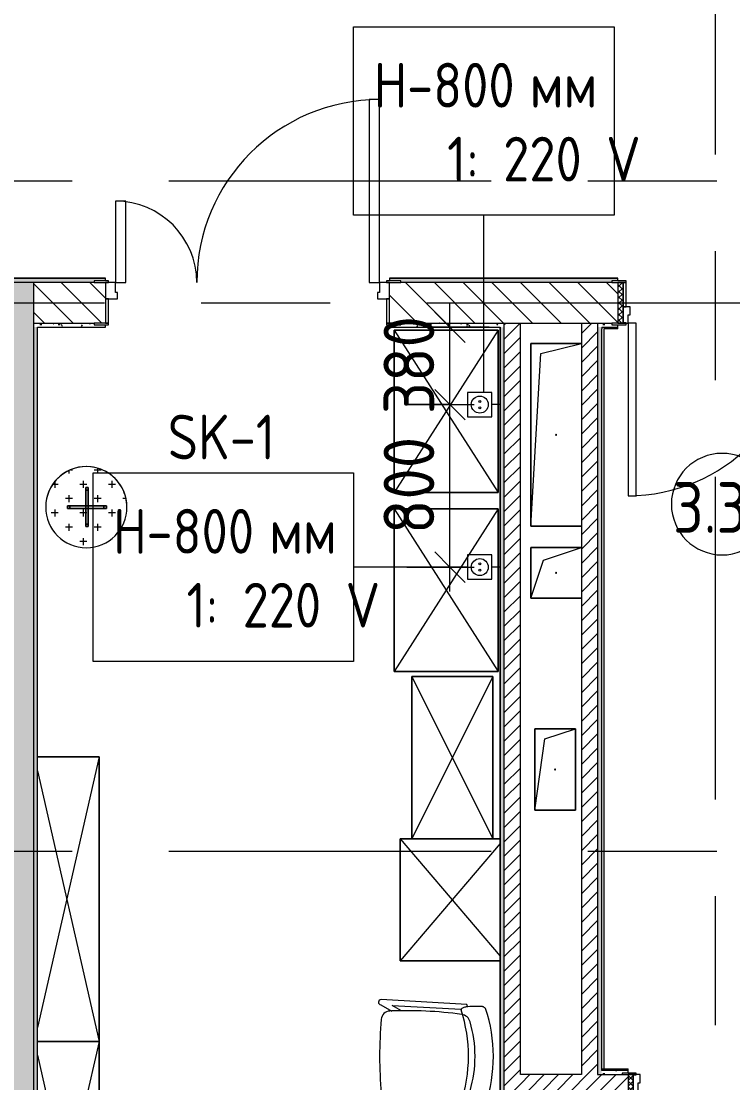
# Model space of a CAD drawing. Header units: millimetres. Extents: x 81382 to 274764, y -8553 to 29000.
# Drawn here: x 107290 to 110796, y 6660 to 11886 of the extents above; entities that cross this region are included whole.
import ezdxf

# ---------------------------------------------------------------- set-up
doc = ezdxf.new("R2010")
doc.units = ezdxf.units.MM
doc.linetypes.add('Осевая', pattern=[3175, 635, -476.25, 1587.5, -476.25])
for name, color, linetype, lineweight in [('A-ANNO-DIMS', 7, 'Continuous', 9), ('A-ANNO-DIMS-100', 7, 'Continuous', 9), ('A-AREA-IDEN', 7, 'Continuous', 9), ('A-DETL-GENF', 7, 'Continuous', 9), ('A-DOOR', 7, 'Continuous', 9), ('A-DOOR-1', 7, 'Continuous', 13), ('A-DOOR-FRAM', 7, 'Continuous', 13), ('A-DOOR-FRAM-1', 7, 'Continuous', 9), ('A-GENM', 7, 'Continuous', 9), ('A-WALL', 7, 'Continuous', 9), ('E-ELEC-FIXT-IDEN', 7, 'Continuous', 9), ('I-FURN', 7, 'Continuous', 9), ('I-WALL', 7, 'Continuous', 9), ('Оси-2', 7, 'Осевая', 9), ('Электрические приборы', 7, 'Continuous', 9)]:
    doc.layers.add(name, color=color, linetype=linetype, lineweight=lineweight)
for name, color, linetype, lineweight, true_color in [('A-WALL-1', 7, 'Continuous', 9, 0x3c3c3c), ('A-WALL-FNSH-1', 7, 'Continuous', 9, 0x3c3c3c), ('I-FURN-1', 7, 'Continuous', 9, 0xf0f0f0), ('Оси розеток', 7, 'Continuous', 9, 0xff1e23)]:
    doc.layers.add(name, color=color, linetype=linetype, lineweight=lineweight, true_color=true_color)
doc.styles.add('GOST Common', font='GOST_Common.ttf', dxfattribs={"width": 0.9, "height": 250})
doc.styles.add('GOST Common_1', font='GOST_Common.ttf', dxfattribs={"width": 0.9, "height": 220})
doc.styles.add('ISOCPEUR', font='isocpeur.ttf', dxfattribs={"width": 0.9, "height": 250})
doc.dimstyles.new('ISO-2_5_0_9К_БОЛЬШОЙ', dxfattribs={"dimscale": 304.8, "dimtxt": 248.995294, "dimasz": 0.492126, "dimexe": 0.393701, "dimexo": 0.984252, "dimgap": 0, "dimtad": 1, "dimdec": 0, "dimrnd": 10, "dimzin": 0, "dimdsep": 46, "dimtxsty": 'ISOCPEUR', "dimblk1": 'OBLIQUE', "dimblk2": 'OBLIQUE', "dimsah": 1, "dimcen": 0.09, "dimdle": 0.393701, "dimazin": 0, "dimtfac": 1, "dimtdec": 4, "dimtix": 1, "dimtmove": 0, "dimatfit": 3, "dimfxl": 1, "dimtvp": 1, "dimtolj": 1, "dimtzin": 0, "dimarcsym": 2})
pattern_1 = [(45, (0, 0), (-35.35534, 35.35534), [])]
pattern_2 = [(0, (0, 0), (121.92, 30.48), [10.058, -81.382, 10.058, -81.382, -487.68]), (0, (0, 0), (121.92, 30.48), [-182.88, 10.058, -172.822, 10.058, -81.382, -213.36]), (0, (0, 0), (121.92, 30.48), [-457.2, 10.058, -50.902, 10.058, -142.342]), (120, (45.72, 15.24), (-87.356454, 90.345817), [10.058, -81.382, 10.058, -81.382, -487.68]), (120, (45.72, 15.24), (-87.356454, 90.345817), [-182.88, 10.058, -172.822, 10.058, -81.382, -213.36]), (120, (45.72, 15.24), (-87.356454, 90.345817), [-457.2, 10.058, -50.902, 10.058, -142.342]), (240, (60.96, 76.2), (-34.563546, -120.825817), [10.058, -81.382, 10.058, -81.382, -487.68]), (240, (60.96, 76.2), (-34.563546, -120.825817), [-182.88, 10.058, -172.822, 10.058, -81.382, -213.36]), (240, (60.96, 76.2), (-34.563546, -120.825817), [-457.2, 10.058, -50.902, 10.058, -142.342])]

# ---------------------------------------------------------------- blocks, each defined once
blk = doc.blocks.new('110_Дверь_СКБ_2Ст - Д-2а_л_ Из коридора на лестницу-32216062-План размещения напольных электротехнических лючков и розеток 3 этажа в осях 23-33')
at = {"layer": 'A-DOOR'}
for centre, radius, start, end in [((662.5, 100), 900, 90, 180), ((-637.5, 100), 400, 360, 90)]:
    blk.add_arc(centre, radius, start, end, dxfattribs=at)
at = {"layer": 'A-DOOR-1'}
for p, q in [((662.5, 1000), (612.5, 1000)), ((612.5, 1000), (612.5, 100)), ((662.5, 100), (662.5, 1000)), ((-637.5, 500), (-637.5, 100)), ((-587.5, 500), (-637.5, 500)), ((-587.5, 100), (-587.5, 500)), ((-637.5, 100), (-587.5, 100)), ((612.5, 100), (662.5, 100))]:
    blk.add_line(p, q, dxfattribs=at)
at = {"layer": 'A-DOOR-FRAM'}
for p, q in [((-672.5, 108), (-742.5, 108)), ((-742.5, 108), (-742.5, 100)), ((-672.5, 100), (-672.5, 108)), ((767.5, 108), (697.5, 108)), ((697.5, 108), (697.5, 100)), ((767.5, 100), (767.5, 108)), ((-742.5, 100), (-672.5, 100)), ((-637.5, 100), (-687.5, 100)), ((-687.5, 100), (-687.5, 20)), ((-637.5, 50), (-637.5, 100)), ((662.5, 100), (662.5, 50)), ((712.5, 100), (662.5, 100)), ((697.5, 100), (767.5, 100)), ((712.5, 20), (712.5, 100)), ((-687.5, 20), (-627.5, 20)), ((-672.5, 20), (-687.5, 20)), ((-687.5, 20), (-687.5, -100)), ((-672.5, -100), (-672.5, 20)), ((-627.5, 50), (-637.5, 50)), ((-627.5, 20), (-627.5, 50)), ((662.5, 50), (652.5, 50)), ((652.5, 50), (652.5, 20)), ((652.5, 20), (712.5, 20)), ((712.5, 20), (697.5, 20)), ((697.5, 20), (697.5, -100)), ((712.5, -100), (712.5, 20)), ((-672.5, -100), (-742.5, -100)), ((-742.5, -100), (-742.5, -108)), ((-687.5, -100), (-672.5, -100)), ((-672.5, -108), (-672.5, -100)), ((697.5, -100), (712.5, -100)), ((767.5, -100), (697.5, -100)), ((697.5, -100), (697.5, -108)), ((767.5, -108), (767.5, -100)), ((-742.5, -108), (-672.5, -108)), ((697.5, -108), (767.5, -108))]:
    blk.add_line(p, q, dxfattribs=at)
blk = doc.blocks.new('110_Дверь_СКБ_1Ст_Внутренняя1 - Д-8 950x2100h_охрана-31784688-План размещения напольных электротехнических лючков и розеток 3 этажа в осях 23-33')
at = {"layer": 'A-DOOR'}
h = blk.add_hatch(dxfattribs=at)
h.set_pattern_fill('FP_6', color=256, style=0, pattern_type=2)
h.set_pattern_definition([(135, (1826.41, 164.685), (-14.14214, -14.14214), []), (225, (1826.41, 164.685), (14.14214, -14.14214), [])])
h.paths.add_polyline_path([(462.5, 100), (462.5, -100), (487.5, -100), (487.5, 100)])
at = {"layer": 'A-DOOR-FRAM-1'}
h = blk.add_hatch(dxfattribs=at)
h.set_pattern_fill('FP_7', color=256, style=0, pattern_type=2)
h.set_pattern_definition([(45, (-296.384, 164.685), (-14.1421, 14.1421), []), (135, (-296.384, 164.685), (-14.1421, -14.1421), [])])
h.paths.add_polyline_path([(-437.5, 100), (-462.5, 100), (-462.5, -100), (-437.5, -100), (-437.5, -2.1)])
at = {"layer": 'A-DOOR'}
blk.add_arc((437.5, 100), 850, 90, 180, dxfattribs=at)
at = {"layer": 'A-DOOR-1'}
for p, q in [((437.5, 950), (397.5, 950)), ((397.5, 950), (397.5, 100)), ((437.5, 100), (437.5, 950)), ((397.5, 100), (437.5, 100))]:
    blk.add_line(p, q, dxfattribs=at)
at = {"layer": 'A-DOOR-FRAM'}
for p, q in [((-422.5, 108), (-492.5, 108)), ((-492.5, 108), (-492.5, 100)), ((-422.5, 100), (-422.5, 108)), ((517.5, 108), (447.5, 108)), ((447.5, 108), (447.5, 100)), ((517.5, 100), (517.5, 108)), ((-492.5, 100), (-422.5, 100)), ((-437.5, 100), (-462.5, 100)), ((-462.5, 100), (-462.5, -100)), ((-412.5, 100), (-437.5, 100)), ((-437.5, 100), (-437.5, 20)), ((-437.5, -100), (-437.5, 100)), ((-422.5, 100), (-437.5, 100)), ((-437.5, 100), (-437.5, 99)), ((-437.5, 99), (-422.5, 99)), ((-422.5, 99), (-422.5, 100)), ((-412.5, 60), (-412.5, 100)), ((-402.5, 60), (-412.5, 60)), ((-402.5, 20), (-402.5, 60)), ((437.5, 60), (427.5, 60)), ((427.5, 60), (427.5, 20)), ((437.5, 100), (437.5, 60)), ((462.5, 100), (437.5, 100)), ((462.5, 100), (447.5, 100)), ((447.5, 100), (447.5, 99)), ((447.5, 100), (517.5, 100)), ((447.5, 99), (462.5, 99)), ((462.5, 20), (462.5, 100)), ((487.5, 100), (462.5, 100)), ((462.5, 100), (462.5, -100)), ((462.5, 99), (462.5, 100)), ((487.5, -100), (487.5, 100)), ((-437.5, 20), (-402.5, 20)), ((-422.5, 20), (-437.5, 20)), ((-437.5, 20), (-437.5, -100)), ((-422.5, -100), (-422.5, 20)), ((427.5, 20), (462.5, 20)), ((462.5, 20), (447.5, 20)), ((447.5, 20), (447.5, -100)), ((462.5, -100), (462.5, 20)), ((-422.5, -100), (-492.5, -100)), ((-492.5, -100), (-492.5, -108)), ((-462.5, -100), (-437.5, -100)), ((-437.5, -100), (-422.5, -100)), ((-422.5, -108), (-422.5, -100)), ((447.5, -100), (462.5, -100)), ((517.5, -100), (447.5, -100)), ((447.5, -100), (447.5, -108)), ((462.5, -100), (487.5, -100)), ((517.5, -108), (517.5, -100)), ((-492.5, -108), (-422.5, -108)), ((447.5, -108), (517.5, -108))]:
    blk.add_line(p, q, dxfattribs=at)
blk = doc.blocks.new('110_Дверь_СКБ_1Ст_Внутренняя1 - Д-8 950x2100h_охрана-32224770-План размещения напольных электротехнических лючков и розеток 3 этажа в осях 23-33')
at = {"layer": 'A-DOOR'}
h = blk.add_hatch(dxfattribs=at)
h.set_pattern_fill('FP_16', color=256, style=0, pattern_type=2)
h.set_pattern_definition([(135, (1826.41, 104.685), (-14.14214, -14.14214), []), (225, (1826.41, 104.685), (14.14214, -14.14214), [])])
h.paths.add_polyline_path([(487.5, 40), (462.5, 40), (462.5, -40), (487.5, -40)])
at = {"layer": 'A-DOOR-FRAM-1'}
h = blk.add_hatch(dxfattribs=at)
h.set_pattern_fill('FP_17', color=256, style=0, pattern_type=2)
h.set_pattern_definition([(45, (-296.384, 104.685), (-14.1421, 14.1421), []), (135, (-296.384, 104.685), (-14.1421, -14.1421), [])])
h.paths.add_polyline_path([(-437.5, 40), (-462.5, 40), (-462.5, -40), (-437.5, -40)])
at = {"layer": 'A-DOOR'}
blk.add_arc((437.5, 40), 850, 90, 180, dxfattribs=at)
at = {"layer": 'A-DOOR-1'}
for p, q in [((437.5, 890), (397.5, 890)), ((397.5, 890), (397.5, 40)), ((437.5, 40), (437.5, 890)), ((397.5, 40), (437.5, 40))]:
    blk.add_line(p, q, dxfattribs=at)
at = {"layer": 'A-DOOR-FRAM'}
for p, q in [((-422.5, 48), (-492.5, 48)), ((-492.5, 48), (-492.5, 40)), ((-492.5, 40), (-422.5, 40)), ((-437.5, 40), (-462.5, 40)), ((-462.5, 40), (-462.5, -40)), ((-412.5, 40), (-437.5, 40)), ((-437.5, 40), (-437.5, -40)), ((-437.5, -40), (-437.5, 40)), ((-422.5, 40), (-437.5, 40)), ((-437.5, 40), (-437.5, 39)), ((-437.5, 39), (-422.5, 39)), ((-422.5, 40), (-422.5, 48)), ((-422.5, 39), (-422.5, 40)), ((-412.5, 0), (-412.5, 40)), ((-402.5, 0), (-412.5, 0)), ((-402.5, -40), (-402.5, 0)), ((437.5, 0), (427.5, 0)), ((427.5, 0), (427.5, -40)), ((437.5, 40), (437.5, 0)), ((462.5, 40), (437.5, 40)), ((517.5, 48), (447.5, 48)), ((447.5, 48), (447.5, 40)), ((462.5, 40), (447.5, 40)), ((447.5, 40), (447.5, 39)), ((447.5, 40), (517.5, 40)), ((447.5, 39), (462.5, 39)), ((462.5, -40), (462.5, 40)), ((487.5, 40), (462.5, 40)), ((462.5, 40), (462.5, -40)), ((462.5, 39), (462.5, 40)), ((487.5, -40), (487.5, 40)), ((517.5, 40), (517.5, 48)), ((-422.5, -40), (-492.5, -40)), ((-492.5, -40), (-492.5, -48)), ((-492.5, -48), (-422.5, -48)), ((-462.5, -40), (-437.5, -40)), ((-422.5, -39), (-437.5, -39)), ((-437.5, -39), (-437.5, -40)), ((-437.5, -40), (-402.5, -40)), ((-437.5, -40), (-422.5, -40)), ((-422.5, -40), (-422.5, -39)), ((-422.5, -48), (-422.5, -40)), ((427.5, -40), (462.5, -40)), ((462.5, -39), (447.5, -39)), ((447.5, -39), (447.5, -40)), ((447.5, -40), (462.5, -40)), ((517.5, -40), (447.5, -40)), ((447.5, -40), (447.5, -48)), ((447.5, -48), (517.5, -48)), ((462.5, -40), (462.5, -39)), ((462.5, -40), (487.5, -40)), ((517.5, -48), (517.5, -40))]:
    blk.add_line(p, q, dxfattribs=at)
blk = doc.blocks.new('GM_Отверстие прямоугольное _в плите_ - Отверстие-21992361-План размещения напольных электротехнических лючков и розеток 3 этажа в осях 23-33')
at = {"layer": 'A-GENM'}
for p, q in [((-100, -200), (-100, 200)), ((-100, 200), (100, 200)), ((100, 200), (-100, 200)), ((-100, 200), (-100, -200)), ((-50, 150), (100, 200)), ((100, 200), (100, -200)), ((100, -200), (100, 200)), ((-100, -200), (-50, 150)), ((100, -200), (-100, -200)), ((-100, -200), (100, -200))]:
    blk.add_line(p, q, dxfattribs=at)
for start, end in [(360, 180), (180, 360)]:
    blk.add_arc((0, 0), 2.5, start, end, dxfattribs=at)
blk = doc.blocks.new('GM_Отверстие прямоугольное _в плите_ - Отверстие-21605184-План размещения напольных электротехнических лючков и розеток 3 этажа в осях 23-33')
at = {"layer": 'A-GENM'}
for p, q in [((-125, -125), (-125, 125)), ((-125, 125), (125, 125)), ((125, 125), (-125, 125)), ((-125, 125), (-125, -125)), ((-62.5, 62.5), (125, 125)), ((-125, -125), (-62.5, 62.5)), ((125, -125), (-125, -125)), ((-125, -125), (125, -125))]:
    blk.add_line(p, q, dxfattribs=at)
for start, end in [(360, 180), (180, 360)]:
    blk.add_arc((0, 0), 2.5, start, end, dxfattribs=at)
blk = doc.blocks.new('GM_Отверстие прямоугольное _в плите_ - Отверстие-21993693-План размещения напольных электротехнических лючков и розеток 3 этажа в осях 23-33')
at = {"layer": 'A-GENM'}
for p, q in [((-125, -450), (-125, 450)), ((-125, 450), (125, 450)), ((125, 450), (-125, 450)), ((-125, 450), (-125, -450)), ((-75, 400), (125, 450)), ((-125, -450), (-75, 400)), ((125, -450), (-125, -450)), ((-125, -450), (125, -450))]:
    blk.add_line(p, q, dxfattribs=at)
for start, end in [(360, 180), (180, 360)]:
    blk.add_arc((0, 0), 2.5, start, end, dxfattribs=at)
blk = doc.blocks.new('Шкаф параметрический - 1_28А-V58-План размещения напольных электротехнических лючков и розеток 3 этажа в осях 23-33')
at = {"layer": 'I-FURN-1'}
for p, q in [((0, 320), (1331.6, 15.6)), ((1400, 320), (0, 320)), ((0, 320), (0, 15.6)), ((0, 15.6), (0, 320)), ((0, 320), (1400, 320)), ((68.4, 15.6), (1400, 320)), ((1400, 15.6), (1400, 320)), ((1400, 320), (1400, 15.6))]:
    blk.add_line(p, q, dxfattribs=at)
blk = doc.blocks.new('Шкаф параметрический - 1_162-25590071-План размещения напольных электротехнических лючков и розеток 3 этажа в осях 23-33')
at = {"layer": 'I-FURN-1'}
for p, q in [((0, 0), (800, -512)), ((0, -512), (800, 0)), ((800, 0), (0, 0)), ((0, 0), (0, -512)), ((0, -512), (0, 0)), ((0, 0), (800, 0)), ((800, -512), (800, 0)), ((800, 0), (800, -512)), ((0, -512), (800, -512)), ((800, -512), (0, -512))]:
    blk.add_line(p, q, dxfattribs=at)
blk = doc.blocks.new('Шкаф параметрический - 1_158А-25590435-План размещения напольных электротехнических лючков и розеток 3 этажа в осях 23-33')
at = {"layer": 'I-FURN-1'}
for p, q in [((0, 0), (800, -400)), ((0, -400), (800, 0)), ((800, 0), (0, 0)), ((0, 0), (0, -400)), ((0, -400), (0, 0)), ((0, 0), (799.3, 0)), ((800, -400), (800, 0)), ((800, 0), (800, -400)), ((0, -400), (800, -400)), ((799.3, -400), (0, -400))]:
    blk.add_line(p, q, dxfattribs=at)
blk = doc.blocks.new('Шкаф параметрический - 1_275-25590729-План размещения напольных электротехнических лючков и розеток 3 этажа в осях 23-33')
at = {"layer": 'I-FURN-1'}
for p, q in [((0, -512), (577.3, -19.4)), ((0, -19.4), (0, -55.3)), ((0, -55.3), (0, -19.4)), ((22.7, -19.4), (600, -512)), ((600, -512), (600, -19.4)), ((600, -19.4), (600, -512)), ((0, -55.3), (0, -455.3)), ((0, -455.3), (0, -55.3)), ((0, -455.3), (0, -512)), ((0, -512), (0, -455.3)), ((0, -512), (600, -512)), ((600, -512), (0, -512))]:
    blk.add_line(p, q, dxfattribs=at)
blk = doc.blocks.new('Chair_1 noor 78578 - 1_1-25531733-План размещения напольных электротехнических лючков и розеток 3 этажа в осях 23-33')
at = {"layer": 'I-FURN-1'}
for p, q in [((-130.5, 405.7), (-130.5, 344.8)), ((359.1, 344.8), (359.1, 405.7)), ((-141.2, 329.7), (-165.1, -92)), ((393.7, -92), (369.8, 329.7)), ((-136.5, -37.1), (-117.3, 302)), ((345.9, 302), (365.1, -37.1)), ((-110.2, 8.6), (-136.5, -37.1)), ((365.1, -37.1), (338.8, 8.6)), ((-139.7, -93.5), (-108.8, -39.9)), ((337.4, -39.9), (368.3, -93.5))]:
    blk.add_line(p, q, dxfattribs=at)
for centre, radius, start, end in [((114.3, -271.9), 732.8, 71.3174, 108.6833), ((114.3, -239.2), 609.6, 73.8265, 106.1735), ((114.3, -279.3), 660.4, 111.7, 112.7563), ((-37.4, 344.8), 93.1, 180, 204.9864), ((-37.4, 344.8), 93.1, 186.4785, 204.9864), ((114.3, -408), 746, 71.9445, 107.8276), ((-41.4, 297.5), 50.8, 106.1735, 171.9659), ((270, 297.5), 50.8, 8.0341, 73.8265), ((266, 344.8), 93.1, 334.477, 360), ((266, 344.8), 93.1, 335.0136, 353.5215), ((114.3, -279.3), 660.4, 67.2437, 68.3), ((-116, 308.2), 6.35, 204.9864, 258.4091), ((-116, 308.2), 6.35, 204.9864, 287.8276), ((1798.9, 37.7), 1909.3, 171.9659, 182.6261), ((-1570.3, 37.7), 1909.3, 357.3739, 8.0341), ((344.3, 307.4), 6.35, 281.4186, 334.477), ((344.6, 308.2), 6.35, 281.5909, 335.0136), ((1798.9, 37.7), 1909.3, 180.8761, 182.3307), ((-1570.3, 37.7), 1909.3, 357.6693, 359.1239), ((-64, -47.7), 44.5, 182.6261, 265.0912), ((292.6, -47.7), 44.4, 275.9396, 357.3739), ((-152.4, -92.7), 12.7, 176.75, 356.75), ((114.8, 2033.8), 2133.6, 265.0912, 274.9044), ((381, -92.7), 12.7, 183.25, 3.25)]:
    blk.add_arc(centre, radius, start, end, dxfattribs=at)
for points in [[(-120.4, 422.3), (-122, 420.8), (-124.7, 417.8), (-127.8, 413.5), (-129.8, 409.4), (-130.4, 406.9), (-130.5, 405.7)], [(359.1, 405.7), (359, 406.9), (358.4, 409.4), (356.4, 413.5), (353.3, 417.8), (350.6, 420.8), (349, 422.3)]]:
    blk.add_open_spline(points, degree=3, dxfattribs=at)
blk = doc.blocks.new('вешалка - 1_15-25608323-План размещения напольных электротехнических лючков и розеток 3 этажа в осях 23-33')
at = {"layer": 'I-FURN'}
h = blk.add_hatch(dxfattribs=at)
h.set_pattern_fill('FP_36', color=256, style=0, pattern_type=2)
h.set_pattern_definition([(0, (-107610.81, -9493.82), (70.485, 70.485), [35.242, -105.727]), (90, (-107593.19, -9511.44), (-70.485, 70.485), [35.242, -105.727])])
h.paths.add_polyline_path([(24.1, -198.5), (70.9, -187), (113.6, -164.6), (149.7, -132.6), (177.1, -92.9), (194.2, -47.9), (200, 0), (194.2, 47.9), (177.1, 92.9), (149.7, 132.6), (113.6, 164.6), (70.9, 187), (24.1, 198.5), (-24.1, 198.5), (-70.9, 187), (-113.6, 164.6), (-149.7, 132.6), (-177.1, 92.9), (-194.2, 47.9), (-200, 0), (-194.2, -47.9), (-177.1, -92.9), (-149.7, -132.6), (-113.6, -164.6), (-70.9, -187), (-24.1, -198.5)])
at = {"layer": 'I-FURN-1'}
for p, q in [((9, 96), (-3, 96)), ((-3, 96), (-3, 84)), ((-3, 84), (-3, 96)), ((-3, 96), (9, 96)), ((9, 96), (-3, 96)), ((-3, 96), (-3, 84)), ((-3, 84), (-3, 96)), ((-3, 96), (9, 96)), ((-3, 84), (9, 84)), ((9, 84), (-3, 84)), ((-3, 84), (-3, 6)), ((-3, 6), (-3, 84)), ((9, 84), (9, 96)), ((9, 96), (9, 84)), ((9, 84), (9, 96)), ((9, 96), (9, 84)), ((9, 6), (9, 84)), ((9, 84), (9, 6)), ((-81, 6), (-93, 6)), ((-93, 6), (-93, -6)), ((-93, -6), (-93, 6)), ((-93, 6), (-81, 6)), ((-81, 6), (-93, 6)), ((-93, 6), (-93, -6)), ((-93, -6), (-93, 6)), ((-93, 6), (-81, 6)), ((-81, -6), (-81, 6)), ((-81, 6), (-81, -6)), ((-3, 6), (-81, 6)), ((-81, 6), (-3, 6)), ((9, 6), (-3, 6)), ((-3, 6), (-3, -6)), ((-3, -6), (-3, 6)), ((-3, 6), (9, 6)), ((87, 6), (9, 6)), ((9, 6), (87, 6)), ((9, -6), (9, 6)), ((9, 6), (9, -6)), ((87, 6), (87, -6)), ((99, 6), (87, 6)), ((87, 6), (99, 6)), ((87, -6), (87, 6)), ((99, 6), (87, 6)), ((87, 6), (99, 6)), ((99, -6), (99, 6)), ((99, 6), (99, -6)), ((99, -6), (99, 6)), ((99, 6), (99, -6)), ((-93, -6), (-81, -6)), ((-81, -6), (-93, -6)), ((-93, -6), (-81, -6)), ((-81, -6), (-93, -6)), ((-81, -6), (-3, -6)), ((-3, -6), (-81, -6)), ((-3, -6), (-3, -84)), ((-3, -84), (-3, -6)), ((-3, -6), (9, -6)), ((9, -6), (-3, -6)), ((9, -84), (9, -6)), ((9, -6), (87, -6)), ((87, -6), (9, -6)), ((9, -6), (9, -84)), ((87, -6), (99, -6)), ((99, -6), (87, -6)), ((87, -6), (99, -6)), ((99, -6), (87, -6)), ((9, -84), (-3, -84)), ((-3, -84), (-3, -96)), ((-3, -96), (-3, -84)), ((-3, -84), (9, -84)), ((-3, -84), (-3, -96)), ((-3, -96), (-3, -84)), ((-3, -96), (9, -96)), ((9, -96), (-3, -96)), ((-3, -96), (9, -96)), ((9, -96), (-3, -96)), ((9, -96), (9, -84)), ((9, -84), (9, -96)), ((9, -96), (9, -84)), ((9, -84), (9, -96))]:
    blk.add_line(p, q, dxfattribs=at)
for start, end in [(360, 180), (83.0769, 180), (69.2308, 83.0769), (41.5385, 69.2308), (13.8462, 41.5385), (180, 360), (180, 0), (0, 13.8462)]:
    blk.add_arc((0, 0), 200, start, end, dxfattribs=at)
blk = doc.blocks.new('Блок Розеток и Выключателей - Блок Розеток и Выключателей_SK1-V122-План размещения напольных электротехнических лючков и розеток 3 этажа в осях 23-33')
at = {"layer": 'A-DETL-GENF'}
for p, q in [((60, 160), (-60, 160)), ((-60, 160), (-60, 40)), ((60, 40), (60, 160)), ((-60, 40), (60, 40))]:
    blk.add_line(p, q, dxfattribs=at)
for centre, radius in [((0, 100), 42), ((-15.6, 100), 4.8), ((15.6, 100), 4.8)]:
    blk.add_circle(centre, radius, dxfattribs=at)
at = {"layer": 'Оси розеток'}
for p, q in [((0, 9.1), (0, 40)), ((0, 0), (0, 9.1))]:
    blk.add_line(p, q, dxfattribs=at)
blk = doc.blocks.new('Марка_Помещения - Номер-25198446-План размещения напольных электротехнических лючков и розеток 3 этажа в осях 23-33')
at = {"layer": 'A-AREA-IDEN'}
for start, end in [(360, 180), (180, 360)]:
    blk.add_arc((0, 0), 2.5, start, end, dxfattribs=at)
blk = doc.blocks.new('DIMBLOCK12-План размещения напольных электротехнических лючков и розеток 3 этажа в осях 23-33')
at = {"layer": 'A-ANNO-DIMS-100', "lineweight": 20}
for p, q in [((109402, 9998.5), (109327, 10073.5)), ((109402, 9998.5), (109477, 9923.5)), ((109402, 9198.5), (109327, 9273.5)), ((109402, 9198.5), (109477, 9123.5))]:
    blk.add_line(p, q, dxfattribs=at)
at = {"layer": 'A-ANNO-DIMS-100'}
for p, q in [((109189.3, 9998.5), (109522, 9998.5)), ((109402, 9998.5), (109189.3, 9998.5)), ((109402, 9078.5), (109402, 9998.5)), ((109189.3, 9198.5), (109522, 9198.5)), ((109402, 9198.5), (109189.3, 9198.5))]:
    blk.add_line(p, q, dxfattribs=at)
at = {"layer": 'A-ANNO-DIMS-100', "color": 0, "insert": (109075.4, 9361.5), "char_height": 250, "width": 568.858, "attachment_point": 1, "rotation": 90, "line_spacing_factor": 1.149209, "style": 'ISOCPEUR'}
blk.add_mtext('800', dxfattribs=at)
blk = doc.blocks.new('_Oblique')
at = {"color": 0, "linetype": 'ByBlock', "lineweight": -2}
blk.add_line((-0.5, -0.5), (0.5, 0.5), dxfattribs=at)
blk = doc.blocks.new('DIMBLOCK13-План размещения напольных электротехнических лючков и розеток 3 этажа в осях 23-33')
at = {"layer": 'A-ANNO-DIMS-100', "lineweight": 20}
for p, q in [((109402, 10379), (109327, 10454)), ((109402, 10379), (109477, 10304)), ((109402, 9998.5), (109327, 10073.5)), ((109402, 9998.5), (109477, 9923.5))]:
    blk.add_line(p, q, dxfattribs=at)
at = {"layer": 'A-ANNO-DIMS-100'}
for p, q in [((109402, 9998.5), (109402, 10499)), ((109596, 10379), (109282, 10379)), ((109402, 10379), (109596, 10379)), ((109189.3, 9998.5), (109522, 9998.5)), ((109402, 9998.5), (109189.3, 9998.5))]:
    blk.add_line(p, q, dxfattribs=at)
at = {"layer": 'A-ANNO-DIMS-100', "color": 0, "insert": (109075.4, 9951.7), "char_height": 250, "width": 568.858, "attachment_point": 1, "rotation": 90, "line_spacing_factor": 1.149209, "style": 'ISOCPEUR'}
blk.add_mtext('380', dxfattribs=at)

msp = doc.modelspace()

# ---------------------------------------------------------------- hatches: boundary and pattern name
at = {"layer": 'I-WALL'}
h = msp.add_hatch(dxfattribs=at)
h.set_pattern_fill('FP_35', color=256, style=0, pattern_type=2)
h.set_pattern_definition(pattern_2)
h.paths.add_polyline_path([(120800.9, 10600), (121210, 10600), (121210, 10620), (111180, 10620), (111180, 10608), (111210, 10608), (111210, 10600), (120164.9, 10600)])
h.paths.add_polyline_path([(110200, 10600), (110200, 10608), (110230, 10608), (110230, 10620), (109105, 10620), (109105, 10608), (109160, 10608), (109160, 10600), (109989.4, 10600)])
h.paths.add_polyline_path([(107650, 10600), (107650, 10608), (107705, 10608), (107705, 10620), (105095, 10620), (105095, 10608), (105125, 10608), (105125, 10600), (107445.6, 10600)])
h.paths.add_polyline_path([(102993.8, 10600), (103615, 10600.2), (103615, 10608), (103645, 10608), (103645, 10620), (100829, 10620), (100829, 10600), (102357.8, 10600)])
h = msp.add_hatch(dxfattribs=at)
h.set_pattern_fill('FP_4', color=256, style=0, pattern_type=2)
h.set_pattern_definition([(45, (0, 0), (-57.024626, 57.024626), []), (45, (57.025, 0), (-57.024626, 57.024626), [100.806, -20.161, 3.353, -16.808])])
h.paths.add_polyline_path([(107130, 2380), (107350, 2380), (107350, 10600), (107130, 10600), (107130, 2400)])
h = msp.add_hatch(dxfattribs=at)
h.set_pattern_fill('FP_3', color=256, style=0, pattern_type=2)
h.set_pattern_definition([(135, (0, 0), (-70.71068, -70.71068), [])])
h.paths.add_polyline_path([(121210, 10400), (121210, 10600), (119330, 10600), (119330, 10400), (121190, 10400)])
h.paths.add_polyline_path([(111180, 10400), (111930, 10400), (111930, 10600), (111180, 10600)])
h.paths.add_polyline_path([(110200, 10400), (110230, 10400), (110230, 10600), (109105, 10600), (109105, 10400), (110130, 10400)])
h.paths.add_polyline_path([(107650, 10400), (107705, 10400), (107705, 10600), (107350, 10600), (107350, 10400), (107445.6, 10400)])
h = msp.add_hatch(dxfattribs=at)
h.set_pattern_fill('FP_35', color=256, style=0, pattern_type=2)
h.set_pattern_definition(pattern_2)
h.paths.add_polyline_path([(109650, 10380), (109670, 10380), (109670, 10400), (109160, 10400), (109160, 10392), (109105, 10392), (109105, 10380), (109160, 10380)])
h.paths.add_polyline_path([(107350, 10380), (107705, 10380), (107705, 10392), (107650, 10392), (107650, 10400), (107350, 10400)])
h = msp.add_hatch(dxfattribs=at)
h.set_pattern_fill('FP_5', color=256, style=0, pattern_type=2)
h.set_pattern_definition(pattern_1)
h.paths.add_polyline_path([(109670, 100), (109750, 100), (109749, 3755), (109670, 3755), (109670, 524.1)])
h.paths.add_polyline_path([(109749, 5155), (109750, 5155), (109750, 10400), (109670, 10400), (109670, 5155), (109720, 5155)])
h = msp.add_hatch(dxfattribs=at)
h.set_pattern_fill('FP_5', color=256, style=0, pattern_type=2)
h.set_pattern_definition(pattern_1)
h.paths.add_polyline_path([(110050, 6700), (110130, 6700), (110130, 10400), (110050, 10400), (110050, 8310.9)])
h = msp.add_hatch(dxfattribs=at)
h.set_pattern_fill('FP_35', color=256, style=0, pattern_type=2)
h.set_pattern_definition(pattern_2)
h.paths.add_polyline_path([(111910, 10380), (111930, 10380), (111930, 10400), (111210, 10399.2), (111210, 10392), (111180, 10392), (111180, 10380), (111261.4, 10380)])
h.paths.add_polyline_path([(110130, 10380), (110230, 10380), (110230, 10392), (110200, 10392.5), (110200, 10400), (110130, 10400)])
h = msp.add_hatch(dxfattribs=at)
h.set_pattern_fill('FP_35', color=256, style=0, pattern_type=2)
h.set_pattern_definition(pattern_2)
h.paths.add_polyline_path([(107350, 2400), (107370, 2400), (107370, 10380), (107350, 10380), (107350, 3119.7)])
h = msp.add_hatch(dxfattribs=at)
h.set_pattern_fill('FP_35', color=256, style=0, pattern_type=2)
h.set_pattern_definition(pattern_2)
h.paths.add_polyline_path([(109650, 100), (109670, 100), (109669.7, 3700), (109662, 3700), (109662, 3755), (109650, 3755), (109650, 150)])
h.paths.add_polyline_path([(109650, 5155), (109662, 5155), (109662, 5210), (109670, 5210), (109670, 10380), (109650, 10379), (109650, 5175)])
h = msp.add_hatch(dxfattribs=at)
h.set_pattern_fill('FP_35', color=256, style=0, pattern_type=2)
h.set_pattern_definition(pattern_2)
h.paths.add_polyline_path([(110150, 6700), (110150, 10380), (110130, 10380), (110130, 6700)])
h = msp.add_hatch(dxfattribs=at)
h.set_pattern_fill('FP_5', color=256, style=0, pattern_type=2)
h.set_pattern_definition(pattern_1)
h.paths.add_polyline_path([(111910, 6620), (111930, 6620), (111930, 6700), (111230, 6700), (111230, 6620), (111897.3, 6620)])
h.paths.add_polyline_path([(109989.4, 6620), (110280, 6620), (110280, 6700), (109750, 6700), (109750, 6620)])
h = msp.add_hatch(dxfattribs=at)
h.set_pattern_fill('FP_35', color=256, style=0, pattern_type=2)
h.set_pattern_definition(pattern_2)
h.paths.add_polyline_path([(111897.3, 6700), (111930, 6700), (111930, 6720), (111230, 6720), (111230, 6708), (111260, 6708), (111260, 6700), (111579.3, 6700)])
h.paths.add_polyline_path([(110150, 6700), (110250, 6700), (110250, 6708), (110280, 6708), (110280, 6720), (110150, 6720)])

# ---------------------------------------------------------------- linework, layer by layer
at = {"layer": 'A-WALL'}
for p, q in [((107705, 10620), (105095, 10620)), ((110230, 10620), (109105, 10620)), ((107350, 10600), (107350, 2380)), ((107350, 10400), (107650, 10400)), ((109160, 10400), (109670, 10400)), ((109670, 5210), (109670, 10400)), ((110130, 10400), (110200, 10400)), ((110130, 10400), (110130, 6700)), ((107370, 2380), (107370, 10380)), ((109650, 5155), (109650, 10380)), ((110130, 6700), (110250, 6700))]:
    msp.add_line(p, q, dxfattribs=at)
at = {"layer": 'A-WALL-1'}
for p, q in [((107705, 10608), (107705, 10620)), ((109105, 10620), (109105, 10608)), ((110230, 10608), (110230, 10620)), ((107650, 10600), (105125, 10600)), ((110200, 10600), (109160, 10600)), ((109670, 10400), (110130, 10400)), ((109750, 6700), (109750, 10400)), ((110050, 10400), (110050, 6700)), ((107370, 10380), (107705, 10380)), ((107705, 10380), (107705, 10392)), ((109105, 10392), (109105, 10380)), ((109105, 10380), (109650, 10380)), ((110150, 10380), (110230, 10380)), ((110150, 6720), (110150, 10371)), ((110230, 10380), (110230, 10392)), ((110050, 6700), (109750, 6700)), ((110150.5, 6720), (110150, 6720)), ((110280, 6708), (110280, 6720))]:
    msp.add_line(p, q, dxfattribs=at)
at = {"layer": 'A-WALL-FNSH-1'}
for p, q in [((107705, 10621), (105095, 10621)), ((107705, 10620), (107705, 10621)), ((110230, 10621), (109105, 10621)), ((109105, 10621), (109105, 10620)), ((110230, 10620), (110230, 10621)), ((107371, 10379), (107705, 10379)), ((107371, 171), (107371, 10379)), ((107705, 10379), (107705, 10380)), ((109105, 10380), (109105, 10379)), ((109105, 10379), (109649, 10379)), ((109649, 10379), (109649, 5155))]:
    msp.add_line(p, q, dxfattribs=at)
at = {"layer": 'E-ELEC-FIXT-IDEN'}
for p, q in [((109569.3, 10058.5), (109569.3, 10930.7)), ((109489.3, 9198.5), (108927.5, 9198.5))]:
    msp.add_line(p, q, dxfattribs=at)
at = {"layer": 'E-ELEC-FIXT-IDEN', "flags": 128}
for points in [[(108927.5, 11858.7), (110211.1, 11858.7), (110211.1, 10930.7), (108927.5, 10930.7)], [(107643.9, 9662.5), (108927.5, 9662.5), (108927.5, 8734.5), (107643.9, 8734.5)]]:
    msp.add_lwpolyline(points, close=True, dxfattribs=at)
at = {"layer": 'I-WALL'}
for p, q in [((110150, 10380), (110150, 10371)), ((110151, 10371), (110150, 10371)), ((110151, 6720), (110151, 10371)), ((110230, 10371), (110160, 10371)), ((110160, 10371), (110160, 6720)), ((110230, 10371), (110230, 10380)), ((110150.5, 6729), (110280, 6729)), ((110150.5, 6729), (110150.5, 6720)), ((110280, 6720), (110150.5, 6720)), ((110280, 6720), (110280, 6729))]:
    msp.add_line(p, q, dxfattribs=at)
at = {"layer": 'Оси-2'}
for p, q in [((110710, 593.7), (110710, 18900)), ((84681.8, 11100), (122730, 11100)), ((85951.8, 10500), (122730, 10500)), ((84681.8, 7800), (122730, 7800))]:
    msp.add_line(p, q, dxfattribs=at)

# ---------------------------------------------------------------- block references
at = {"layer": 'A-AREA-IDEN', "xscale": 99.99999999999993, "yscale": 99.99999999999993, "zscale": 99.99999999999993}
msp.add_blockref('Марка_Помещения - Номер-25198446-План размещения напольных электротехнических лючков и розеток 3 этажа в осях 23-33', (110743.2, 9508.5), dxfattribs=at)
at = {"layer": 'A-DOOR'}
msp.add_blockref('110_Дверь_СКБ_2Ст - Д-2а_л_ Из коридора на лестницу-32216062-План размещения напольных электротехнических лючков и розеток 3 этажа в осях 23-33', (108392.5, 10500), dxfattribs=at)
at = {"layer": 'A-DOOR', "rotation": 180}
for name, p in [('110_Дверь_СКБ_1Ст_Внутренняя1 - Д-8 950x2100h_охрана-31784688-План размещения напольных электротехнических лючков и розеток 3 этажа в осях 23-33', (110717.5, 10500)), ('110_Дверь_СКБ_1Ст_Внутренняя1 - Д-8 950x2100h_охрана-32224770-План размещения напольных электротехнических лючков и розеток 3 этажа в осях 23-33', (110767.5, 6660))]:
    msp.add_blockref(name, p, dxfattribs=at)
at = {"layer": 'A-GENM'}
for name, p in [('GM_Отверстие прямоугольное _в плите_ - Отверстие-21993693-План размещения напольных электротехнических лючков и розеток 3 этажа в осях 23-33', (109925, 9849.8)), ('GM_Отверстие прямоугольное _в плите_ - Отверстие-21605184-План размещения напольных электротехнических лючков и розеток 3 этажа в осях 23-33', (109925, 9170.8)), ('GM_Отверстие прямоугольное _в плите_ - Отверстие-21992361-План размещения напольных электротехнических лючков и розеток 3 этажа в осях 23-33', (109920, 8202.4))]:
    msp.add_blockref(name, p, dxfattribs=at)
at = {"layer": 'I-FURN-1'}
for name, p, rotation in [('Шкаф параметрический - 1_162-25590071-План размещения напольных электротехнических лючков и розеток 3 этажа в осях 23-33', (109640.2, 10365.4), 270.0000000000006), ('Шкаф параметрический - 1_162-25590071-План размещения напольных электротехнических лючков и розеток 3 этажа в осях 23-33', (109640.2, 9485.4), 270.0000000000006), ('Шкаф параметрический - 1_158А-25590435-План размещения напольных электротехнических лючков и розеток 3 этажа в осях 23-33', (109614.1, 8660.1), 270.0000000000006), ('Шкаф параметрический - 1_28А-V58-План размещения напольных электротехнических лючков и розеток 3 этажа в осях 23-33', (107354.4, 8263.8), 269.9999999999994), ('Шкаф параметрический - 1_275-25590729-План размещения напольных электротехнических лючков и розеток 3 этажа в осях 23-33', (109669.4, 7860.8), 270.0000000000006), ('Chair_1 noor 78578 - 1_1-25531733-План размещения напольных электротехнических лючков и розеток 3 этажа в осях 23-33', (109155.5, 6904.5), 269.9999999999994), ('Шкаф параметрический - 1_28А-V58-План размещения напольных электротехнических лючков и розеток 3 этажа в осях 23-33', (107354.4, 6863.8), 269.9999999999994)]:
    msp.add_blockref(name, p, dxfattribs=dict(at, rotation=rotation))
msp.add_blockref('вешалка - 1_15-25608323-План размещения напольных электротехнических лючков и розеток 3 этажа в осях 23-33', (107610.8, 9493.8), dxfattribs=at)
at = {"layer": 'Электрические приборы', "rotation": 90.0000000000001}
for p in [(109649.3, 9998.5), (109649.3, 9198.5)]:
    msp.add_blockref('Блок Розеток и Выключателей - Блок Розеток и Выключателей_SK1-V122-План размещения напольных электротехнических лючков и розеток 3 этажа в осях 23-33', p, dxfattribs=at)

# ---------------------------------------------------------------- texts
at = {"layer": 'A-AREA-IDEN', "insert": (110501.3, 9617.1), "char_height": 250, "width": 606.076, "attachment_point": 1, "style": 'GOST Common'}
msp.add_mtext('3.31', dxfattribs=at)
at = {"layer": 'E-ELEC-FIXT-IDEN', "char_height": 220, "attachment_point": 1, "style": 'GOST Common_1'}
for s, insert, width in [('H-800 ', (109027.5, 11681), 930.759), ('мм', (109795.4, 11681), 375.19), ('   1: 220 V', (109027.5, 11317.2), 1291.519), ('SK-1', (108012.1, 9948.9), 656.582), ('H-800 ', (107743.9, 9484.9), 930.759), ('мм', (108511.8, 9484.9), 375.19), ('   1: 220 V', (107743.9, 9121.1), 1291.519)]:
    msp.add_mtext(s, dxfattribs=dict(at, insert=insert, width=width))

# ---------------------------------------------------------------- dimensions: what is measured, and where the dimension line sits
at = {"layer": 'A-ANNO-DIMS'}
for base, p1, p2, override, picture, middle in [((109402.0206, 10379), (109489.2892, 9998.5114), (109295.9546, 10379), {"dimpost": '<>', "dimfxl": 426.790206}, 'DIMBLOCK13-План размещения напольных электротехнических лючков и розеток 3 этажа в осях 23-33', (109277.0206, 10188.7557)), ((109402, 9998.5), (109489.3, 9198.5), (109489.3, 9998.5), {"dimpost": '<>', "dimfxl": 800}, 'DIMBLOCK12-План размещения напольных электротехнических лючков и розеток 3 этажа в осях 23-33', (109277, 9598.5))]:
    dim = msp.add_linear_dim(base=base, p1=p1, p2=p2, angle=90, dimstyle='ISO-2_5_0_9К_БОЛЬШОЙ', override=override, dxfattribs=at)
    dim.commit()
    dim.dimension.update_dxf_attribs({"geometry": picture, "text_midpoint": middle})

doc.saveas('drawing.dxf')
